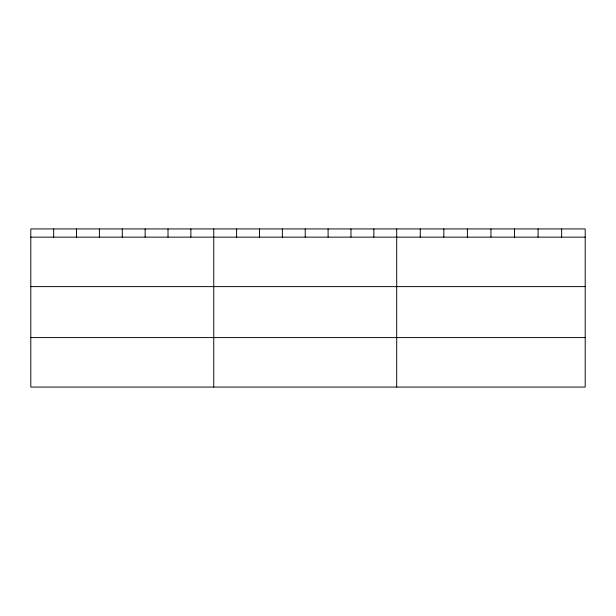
<?xml version="1.0" encoding="UTF-8"?>
<svg xmlns="http://www.w3.org/2000/svg" width="616" height="616" viewBox="0 0 616 616"><rect width="100%" height="100%" fill="white"/><g stroke="black" fill="none" stroke-linecap="round" stroke-linejoin="round"><path stroke-width="0.92" d="M585.2 286.617L585.2 228.936L30.8 228.936L30.8 387.064L585.2 387.064L585.2 286.617L30.8 286.617M30.8 237.145L585.2 237.145M30.8 337.591L585.2 337.591M561.638 228.936L561.638 237.145M538.076 228.936L538.076 237.145M514.514 228.936L514.514 237.145M490.952 228.936L490.952 237.145M467.39 228.936L467.39 237.145M443.828 228.936L443.828 237.145M420.266 228.936L420.266 237.145M396.704 228.936L396.704 387.064M373.835 228.936L373.835 237.145M350.966 228.936L350.966 237.145M328.097 228.936L328.097 237.145M305.228 228.936L305.228 237.145M282.359 228.936L282.359 237.145M259.49 228.936L259.49 237.145M236.621 228.936L236.621 237.145M213.752 228.936L213.752 387.064M190.883 228.936L190.883 237.145M168.014 228.936L168.014 237.145M145.145 228.936L145.145 237.145M122.276 228.936L122.276 237.145M99.407 228.936L99.407 237.145M76.538 228.936L76.538 237.145M53.669 228.936L53.669 237.145"/></g></svg>
